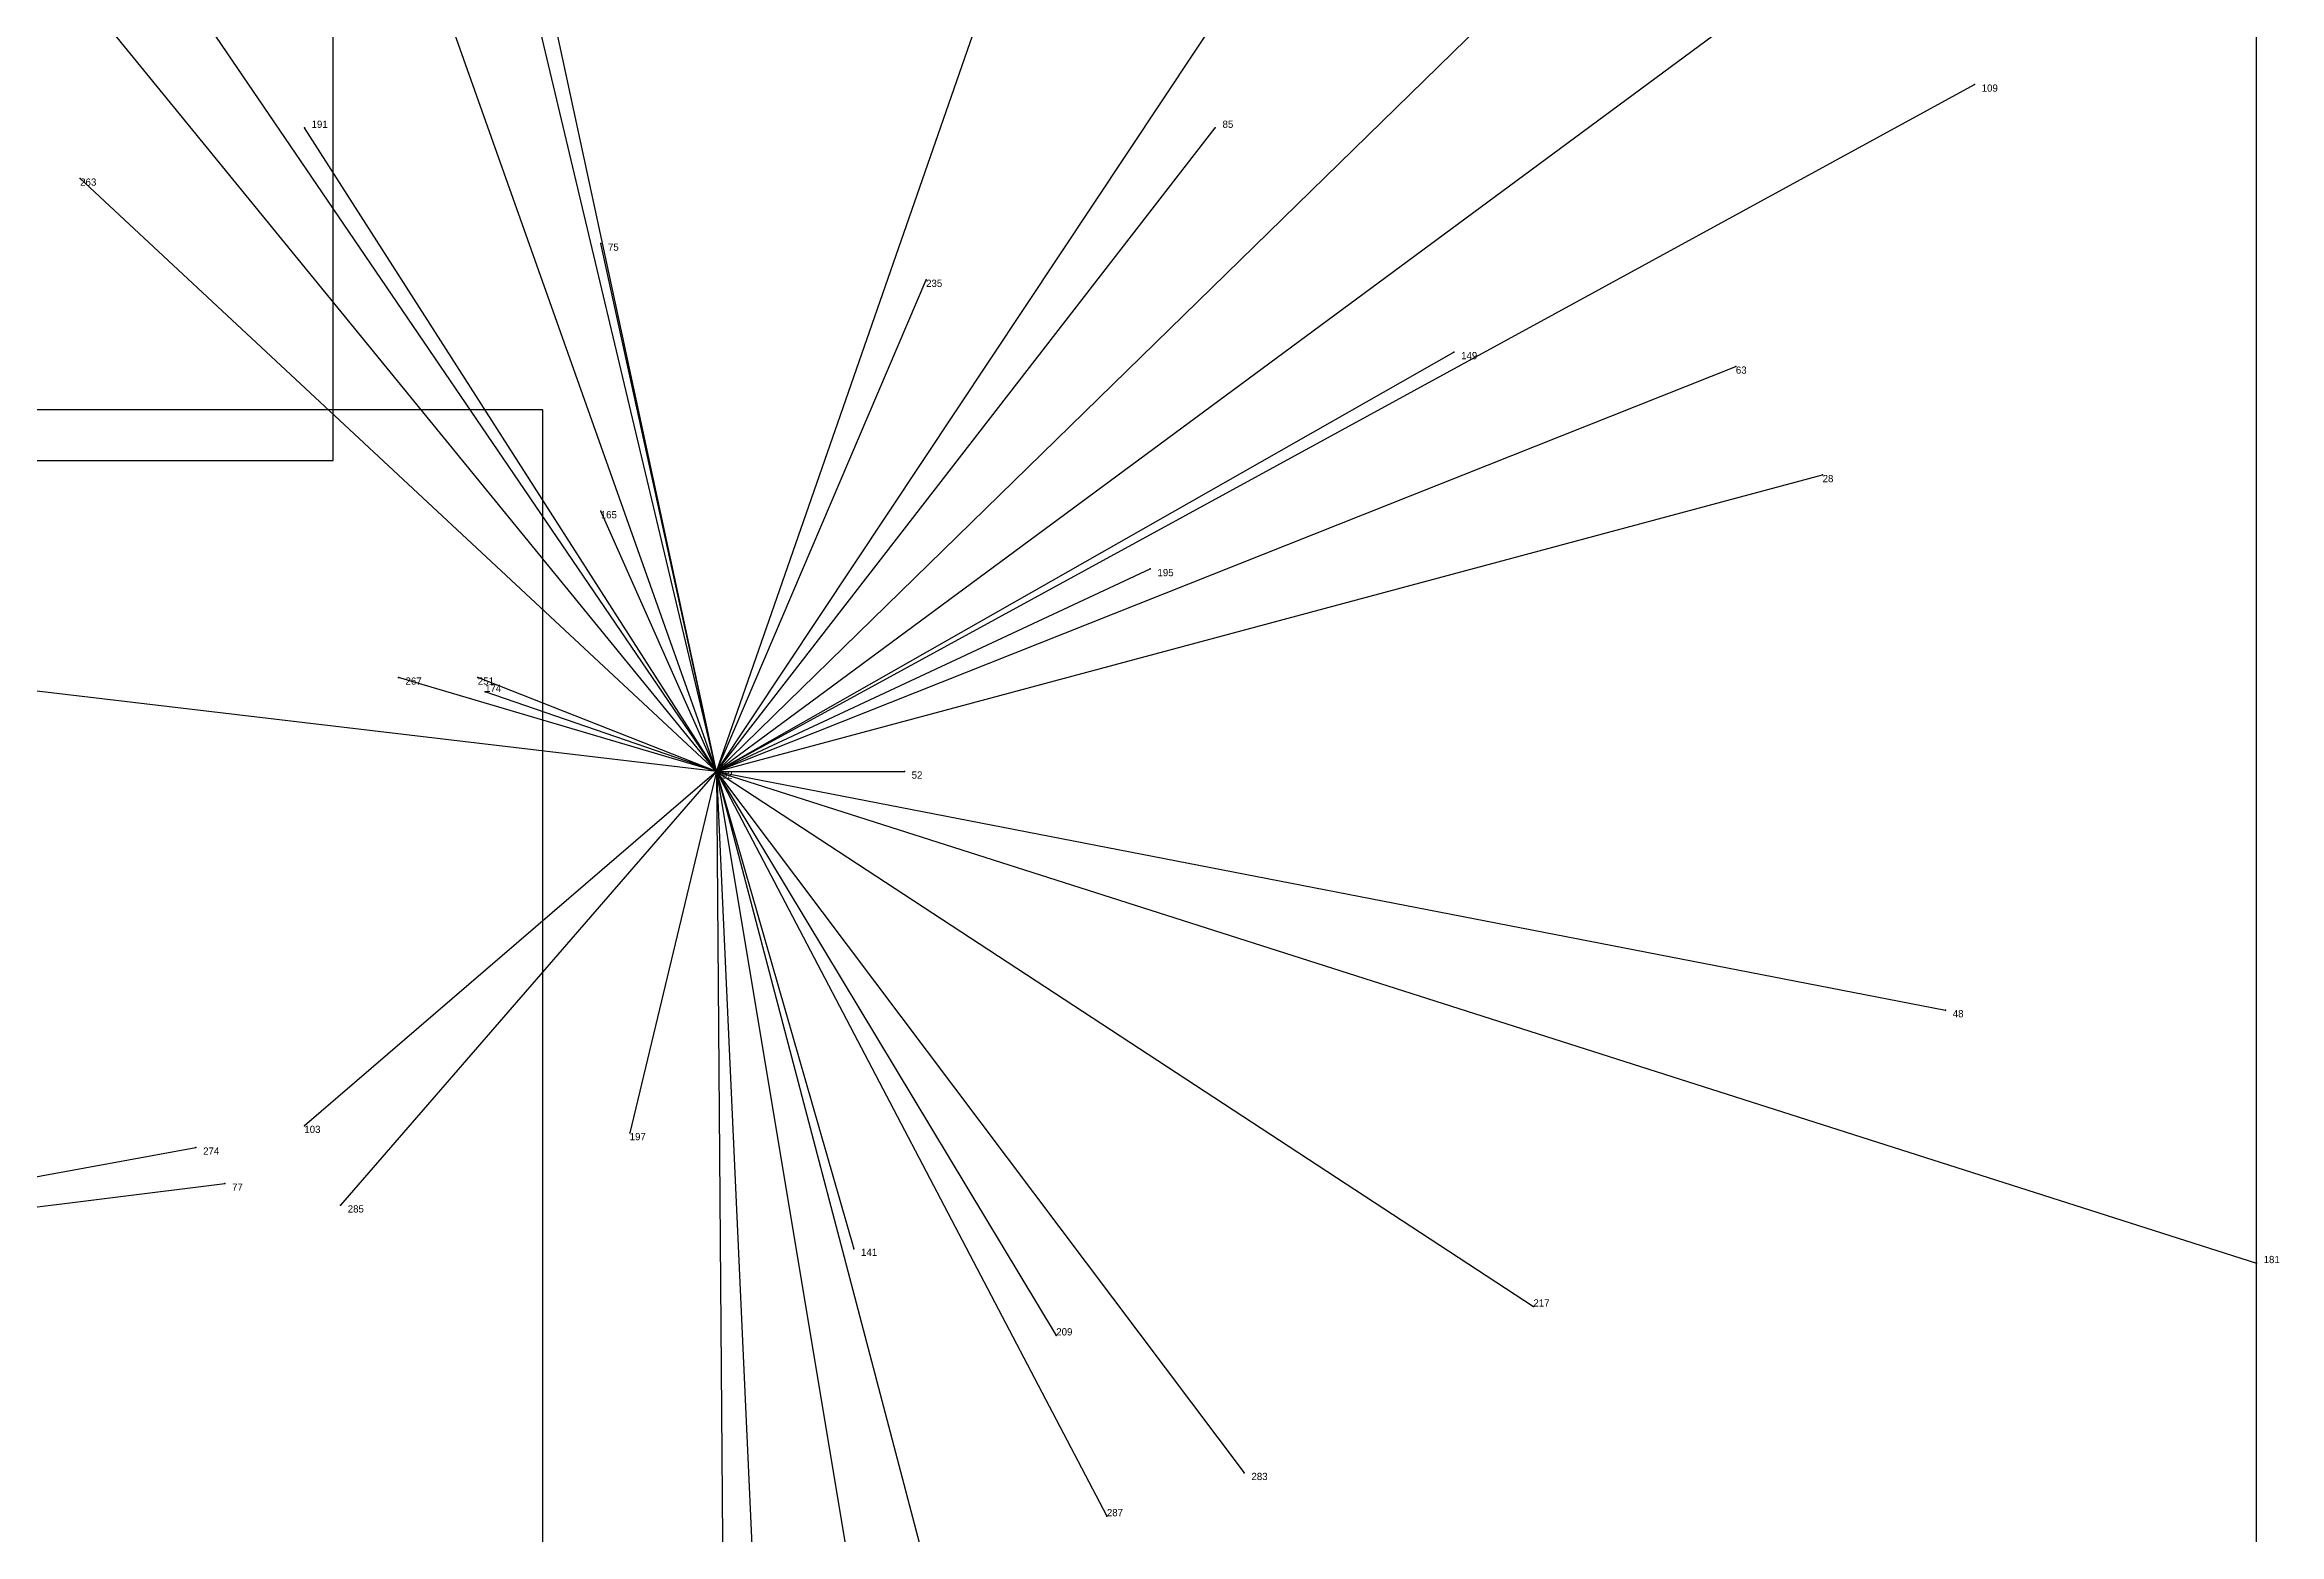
# Model space of a CAD drawing. Extents: x 0.01 to 1, y 0.004 to 0.997.
# Drawn here: x 0.6901 to 0.9992, y 0.3985 to 0.6045 of the extents above; entities that cross this region are included whole.
import ezdxf

# ---------------------------------------------------------------- set-up
doc = ezdxf.new("R2010")
doc.units = 0
for name, color, linetype in [('Clients', 3, 'CONTINUOUS'), ('Facilities', 3, 'CONTINUOUS'), ('Facilities_lines', 3, 'CONTINUOUS'), ('Min_max_boxes', 1, 'CONTINUOUS'), ('Normals', 1, 'CONTINUOUS'), ('Source_points', 5, 'CONTINUOUS'), ('Text', 3, 'CONTINUOUS')]:
    doc.layers.add(name, color=color, linetype=linetype)

msp = doc.modelspace()

# ---------------------------------------------------------------- linework, layer by layer
at = {"layer": 'Clients', "color": 5}
for p in [(0.957, 0.599), (0.726, 0.593), (0.852, 0.593), (0.695, 0.586), (0.767, 0.577), (0.812, 0.572), (0.885, 0.562), (0.924, 0.56), (0.936, 0.545), (0.767, 0.54), (0.843, 0.532), (0.739, 0.517), (0.75, 0.517), (0.751, 0.515), (0.809, 0.504), (0.953, 0.471), (0.726, 0.455), (0.711, 0.452), (0.771, 0.454), (0.715, 0.447), (0.731, 0.444), (0.802, 0.438), (0.996, 0.436), (0.896, 0.43), (0.83, 0.426), (0.856, 0.407), (0.837, 0.401)]:
    msp.add_point(p, dxfattribs=at)
at = {"layer": 'Facilities', "color": 3}
msp.add_point((0.783, 0.504), dxfattribs=at)
at = {"layer": 'Facilities_lines', "color": 3}
for p, q in [((0.783, 0.504), (0.723, 0.673)), ((0.783, 0.504), (0.894, 0.671)), ((0.783, 0.504), (0.951, 0.668)), ((0.783, 0.504), (0.838, 0.662)), ((0.783, 0.504), (0.749, 0.647)), ((0.783, 0.504), (0.704, 0.62)), ((0.783, 0.504), (0.758, 0.62)), ((0.783, 0.504), (0.936, 0.617)), ((0.783, 0.504), (0.694, 0.613)), ((0.783, 0.504), (0.957, 0.599)), ((0.783, 0.504), (0.726, 0.593)), ((0.783, 0.504), (0.852, 0.593)), ((0.783, 0.504), (0.695, 0.586)), ((0.783, 0.504), (0.767, 0.577)), ((0.783, 0.504), (0.812, 0.572)), ((0.783, 0.504), (0.885, 0.562)), ((0.783, 0.504), (0.924, 0.56)), ((0.783, 0.504), (0.936, 0.545)), ((0.783, 0.504), (0.767, 0.54)), ((0.783, 0.504), (0.843, 0.532)), ((0.783, 0.504), (0.673, 0.517)), ((0.783, 0.504), (0.739, 0.517)), ((0.783, 0.504), (0.75, 0.517)), ((0.783, 0.504), (0.751, 0.515)), ((0.783, 0.504), (0.726, 0.455)), ((0.783, 0.504), (0.731, 0.444)), ((0.783, 0.504), (0.771, 0.454)), ((0.783, 0.504), (0.789, 0.373)), ((0.783, 0.504), (0.784, 0.376)), ((0.783, 0.504), (0.813, 0.39)), ((0.783, 0.504), (0.953, 0.471)), ((0.783, 0.504), (0.809, 0.504)), ((0.783, 0.504), (0.802, 0.438)), ((0.783, 0.504), (0.996, 0.436)), ((0.783, 0.504), (0.83, 0.426)), ((0.783, 0.504), (0.896, 0.43)), ((0.783, 0.504), (0.856, 0.407)), ((0.783, 0.504), (0.837, 0.401)), ((0.783, 0.504), (0.807, 0.36)), ((0.618, 0.435), (0.711, 0.452)), ((0.618, 0.435), (0.715, 0.447))]:
    msp.add_line(p, q, dxfattribs=at)
at = {"layer": 'Min_max_boxes', "color": 1}
for p, q in [((0.73, 0.547), (0.73, 0.834)), ((0.73, 0.547), (0.73, 0.834)), ((0.996, 0.36), (0.996, 0.673)), ((0.996, 0.36), (0.996, 0.673)), ((0.759, 0.554), (0.432, 0.554)), ((0.759, 0.554), (0.432, 0.554)), ((0.759, 0.26), (0.759, 0.554)), ((0.759, 0.26), (0.759, 0.554)), ((0.759, 0.554), (0.759, 0.554)), ((0.458, 0.547), (0.73, 0.547)), ((0.458, 0.547), (0.73, 0.547)), ((0.73, 0.547), (0.73, 0.547))]:
    msp.add_line(p, q, dxfattribs=at)
at = {"layer": 'Normals', "color": 1}
for p, q in [((0.957, 0.599), (0.957, 0.599, 0.1)), ((0.726, 0.593), (0.726, 0.593, 0.1)), ((0.852, 0.593), (0.852, 0.593, 0.1)), ((0.695, 0.586), (0.695, 0.586, 0.1)), ((0.767, 0.577), (0.767, 0.577, 0.1)), ((0.812, 0.572), (0.812, 0.572, 0.1)), ((0.885, 0.562), (0.885, 0.562, 0.1)), ((0.924, 0.56), (0.924, 0.56, 0.1)), ((0.936, 0.545), (0.936, 0.545, 0.1)), ((0.767, 0.54), (0.767, 0.54, 0.1)), ((0.843, 0.532), (0.843, 0.532, 0.1)), ((0.739, 0.517), (0.739, 0.517, 0.1)), ((0.75, 0.517), (0.75, 0.517, 0.1)), ((0.751, 0.515), (0.751, 0.515, 0.1)), ((0.783, 0.504), (0.783, 0.504, 0.1)), ((0.809, 0.504), (0.809, 0.504, 0.1)), ((0.953, 0.471), (0.953, 0.471, 0.1)), ((0.726, 0.455), (0.726, 0.455, 0.1)), ((0.711, 0.452), (0.711, 0.452, 0.1)), ((0.771, 0.454), (0.771, 0.454, 0.1)), ((0.715, 0.447), (0.715, 0.447, 0.1)), ((0.731, 0.444), (0.731, 0.444, 0.1)), ((0.802, 0.438), (0.802, 0.438, 0.1)), ((0.996, 0.436), (0.996, 0.436, 0.1)), ((0.896, 0.43), (0.896, 0.43, 0.1)), ((0.83, 0.426), (0.83, 0.426, 0.1)), ((0.856, 0.407), (0.856, 0.407, 0.1)), ((0.837, 0.401), (0.837, 0.401, 0.1))]:
    msp.add_line(p, q, dxfattribs=at)
at = {"layer": 'Source_points', "color": 5}
for p in [(0.957, 0.599), (0.726, 0.593), (0.852, 0.593), (0.695, 0.586), (0.767, 0.577), (0.812, 0.572), (0.885, 0.562), (0.924, 0.56), (0.936, 0.545), (0.767, 0.54), (0.843, 0.532), (0.739, 0.517), (0.75, 0.517), (0.751, 0.515), (0.783, 0.504), (0.809, 0.504), (0.953, 0.471), (0.726, 0.455), (0.711, 0.452), (0.771, 0.454), (0.715, 0.447), (0.731, 0.444), (0.802, 0.438), (0.996, 0.436), (0.896, 0.43), (0.83, 0.426), (0.856, 0.407), (0.837, 0.401)]:
    msp.add_point(p, dxfattribs=at)

# ---------------------------------------------------------------- texts
at = {"layer": 'Text', "color": 3}
for s, p in [('109', (0.958, 0.598)), ('191', (0.727, 0.593)), ('85', (0.853, 0.593)), ('263', (0.695, 0.585)), ('75', (0.768, 0.576)), ('235', (0.812, 0.571)), ('149', (0.886, 0.561)), ('63', (0.924, 0.559)), ('28', (0.936, 0.544)), ('165', (0.767, 0.539)), ('195', (0.844, 0.531)), ('267', (0.74, 0.516)), ('251', (0.75, 0.516)), ('174', (0.751, 0.515)), ('192', (0.783, 0.503)), ('52', (0.81, 0.503)), ('48', (0.954, 0.47)), ('103', (0.726, 0.454)), ('274', (0.712, 0.451)), ('197', (0.771, 0.453)), ('77', (0.716, 0.446)), ('285', (0.732, 0.443)), ('141', (0.803, 0.437)), ('181', (0.997, 0.436)), ('217', (0.896, 0.43)), ('209', (0.83, 0.426)), ('283', (0.857, 0.406)), ('287', (0.837, 0.401))]:
    msp.add_text(s, height=0.001, dxfattribs=at).set_placement(p)

doc.saveas('drawing.dxf')
